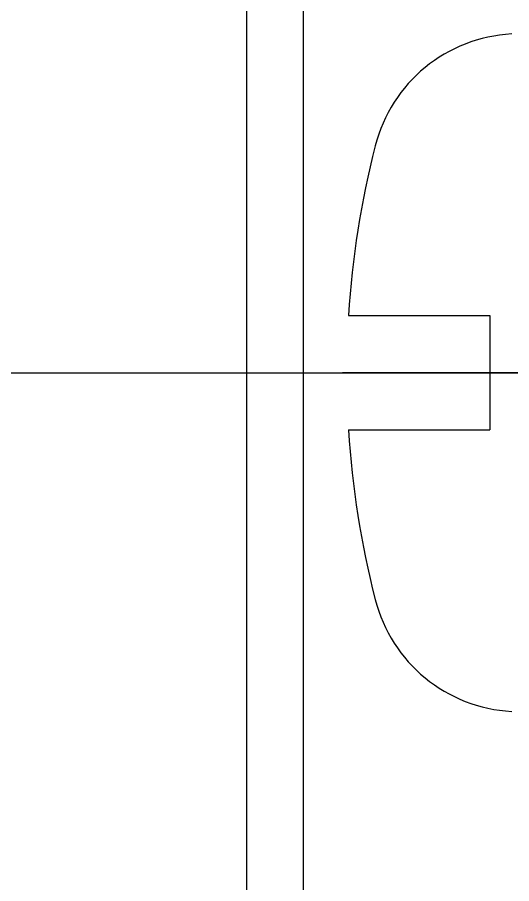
# Model space of a CAD drawing. Extents: x -609 to 899, y 138 to 558.
# Drawn here: x -445.77 to -441.46, y 226.29 to 233.85 of the extents above; entities that cross this region are included whole.
import ezdxf

# ---------------------------------------------------------------- set-up
doc = ezdxf.new("R2010")
doc.units = 0
doc.linetypes.add('CENTER', pattern=[12, 7.5, -1.5, 1.5, -1.5])
doc.linetypes.add('CONTINOUS', pattern=[0])
doc.layers.get('0').update_dxf_attribs({"linetype": 'CONTINUOUS'})
doc.layers.add('CENTER', color=1, linetype='CENTER')

msp = doc.modelspace()

# ---------------------------------------------------------------- linework, layer by layer
at = {"color": 7, "linetype": 'CONTINOUS'}
for p, q in [((-443.2728, 217.0009), (-443.2728, 244.5009)), ((-443.7728, 244.0009), (-443.7728, 217.5009)), ((-442.8811, 231.2509), (-441.6467, 231.2509)), ((-441.6467, 231.2509), (-441.6467, 230.2509)), ((-442.8811, 230.2509), (-441.6467, 230.2509))]:
    msp.add_line(p, q, dxfattribs=at)
for centre, radius, start, end in [((-441.3886, 232.4077), 1.3, 93.00005, 165.68397), ((-434.8967, 230.7509), 8, 165.68397, 176.4167), ((-434.8967, 230.7509), 8, 183.5833, 194.31603), ((-441.3886, 229.0942), 1.3, 194.31603, 266.99995)]:
    msp.add_arc(centre, radius, start, end, dxfattribs=at)
at = {"layer": 'CENTER', "color": 1, "linetype": 'CENTER'}
for p, q in [((-469.8822, 230.7509), (-434.7728, 230.7509)), ((-435.4334, 230.7509), (-443.5423, 230.7509))]:
    msp.add_line(p, q, dxfattribs=at)

doc.saveas('drawing.dxf')
